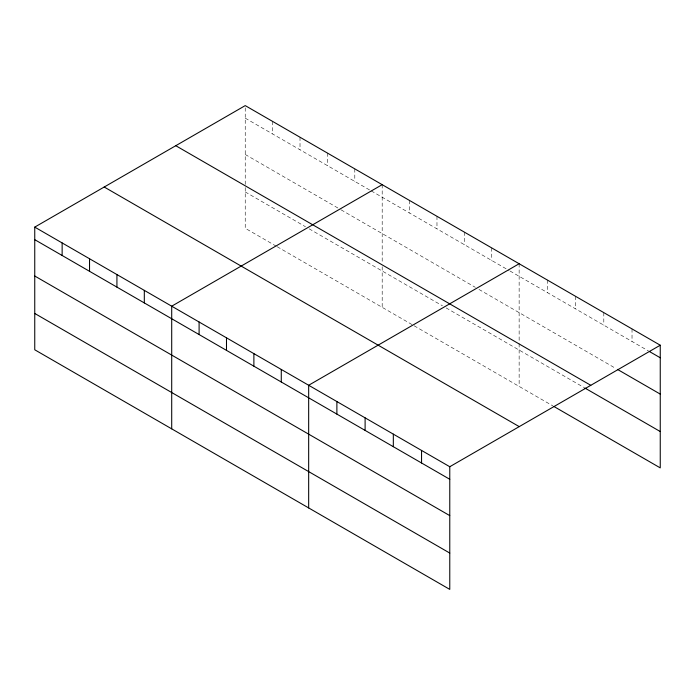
<?xml version="1.0" encoding="UTF-8"?>
<svg xmlns="http://www.w3.org/2000/svg" width="695" height="695" viewBox="0 0 695 695"><rect width="100%" height="100%" fill="white"/><g stroke="black" fill="none" stroke-linecap="round" stroke-linejoin="round"><path stroke-width="0.52" stroke-dasharray="3.48 2.61" d="M245.231 184.444L245.231 105.605M245.231 118.159L370.313 190.369M371.226 190.899L509.096 270.503M510.008 271.024L648.418 350.932M245.231 154.49L340.185 209.317M341.097 209.847L475.319 287.33M478.968 289.441L615.64 368.35M245.231 191.933L305.487 226.726M309.145 228.829L442.446 305.791M446.103 307.902L583.783 387.393M276.271 246.195L245.231 228.273L245.231 185.513M277.183 246.716L413.23 325.26M414.142 325.79L552.829 405.863M632.024 328.917L632.024 341.471M603.807 312.628L603.807 325.182M575.582 296.331L575.582 308.884M547.365 280.042L547.365 292.595M519.139 263.744L519.139 342.583M519.139 343.66L519.139 386.411M491.747 247.933L491.747 260.486M464.356 232.113L464.356 244.666M436.973 216.301L436.973 228.855M409.581 200.49L409.581 213.044M382.189 184.67L382.189 262.449M382.189 266.724L382.189 307.338M354.798 168.859L354.798 181.412M327.406 153.048L327.406 165.601M300.014 137.228L300.014 149.781M272.622 121.416L272.622 133.97"/><path stroke-width="1.04" d="M449.769 515.62L449.769 466.727L34.75 227.117L34.75 349.785L449.769 589.395L449.769 515.62L34.75 276.011M553.733 406.384L660.25 467.883L660.25 345.215L245.231 105.605L34.75 227.117M382.189 184.67L171.708 306.191L171.708 428.858M519.139 263.744L308.667 385.265L308.667 507.932M449.769 466.727L660.25 345.215M649.33 351.462L660.25 357.769M617.464 369.401L660.25 394.1M175.774 145.707L590.793 385.317M584.686 387.914L660.25 431.543M104.207 187.016L519.226 426.626M34.75 239.671L449.769 479.281M34.75 313.454L449.769 553.064M421.552 450.438L421.552 462.992M393.327 434.14L393.327 446.694M365.11 417.851L365.11 430.405M336.884 401.554L336.884 414.107M281.275 369.445L281.275 381.998M253.884 353.633L253.884 366.187M226.492 337.822L226.492 350.376M199.1 322.002L199.1 334.556M144.317 290.38L144.317 302.933M116.925 274.56L116.925 287.113M89.533 258.748L89.533 271.302M62.142 242.937L62.142 255.491"/></g></svg>
